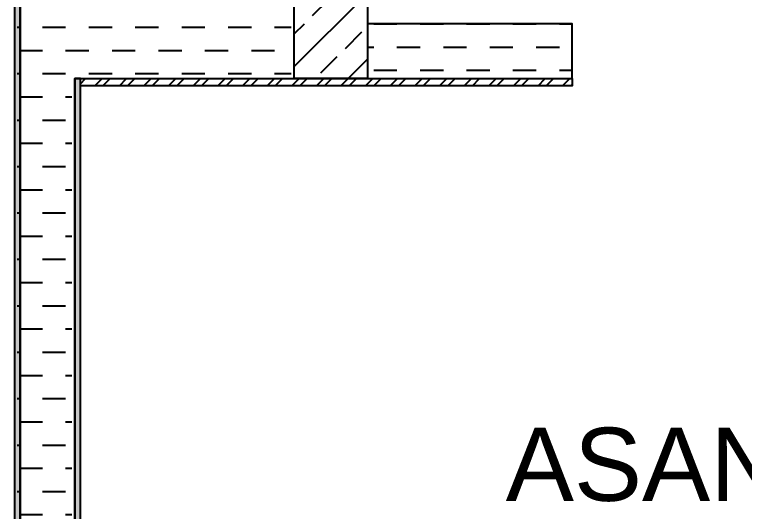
# Model space of a CAD drawing. Extents: x 58467 to 79089, y -33726 to -17391.
# Drawn here: x 70047 to 70246.6, y -19422.5 to -19286.6 of the extents above; entities that cross this region are included whole.
import ezdxf
from ezdxf.enums import TextEntityAlignment as Align

# ---------------------------------------------------------------- set-up
doc = ezdxf.new("R2010")
doc.units = 0
doc.header["$LTSCALE"] = 100
for name, color, linetype in [('BA_clad-stone', 21, 'Continuous'), ('BA_hatch', 137, 'Continuous'), ('BA_hatch_conc', 223, 'Continuous'), ('BA_mat_mortar', 145, 'Continuous'), ('BA_str_conc', 6, 'Continuous'), ('BA_text_room', 12, 'Continuous'), ('BA_wall', 4, 'Continuous')]:
    doc.layers.add(name, color=color, linetype=linetype)
doc.styles.add('text1', font='arial.ttf', dxfattribs={"height": 20})
doc.styles.add('text2', font='arial.ttf', dxfattribs={"width": 0.8})
pattern_1 = [(37.5, (26786.5138, 12448.2046), (-0.080001565, 2.44706619), [0, -1.9304, 0, -2.159, 0, -2.06375]), (7.5, (26786.5138, 12448.2046), (2.24761642, 3.5841255), [0, -1.0414, 0, -1.7399, 0, -0.66675]), (327.5, (26784.9517, 12448.2046), (3.95496185, 0.00718592), [0, -0.635, 0, -2.286, 0, -2.9845]), (317.5, (26784.9517, 12448.2046), (3.81778226, 1.11464662), [0, -0.3175, 0, -1.4986, 0, -1.7145])]

# ---------------------------------------------------------------- blocks, each defined once
blk = doc.blocks.new('6. KAT STR REV')
at = {"layer": 'BA_hatch_conc'}
h = blk.add_hatch(dxfattribs=at)
h.set_pattern_fill('ANSI33', color=256, scale=2, style=0)
h.set_pattern_definition([(45, (60, -334.002), (-8.980256, 8.980256), []), (45, (68.98, -334.002), (-8.980256, 8.980256), [6.35, -3.175])])
h.paths.add_polyline_path([(32896.9, -31498.23), (32916.9, -31498.23), (32916.9, -31752.27), (32896.9, -31752.27)])
at = {"layer": 'BA_str_conc'}
blk.add_lwpolyline([(32896.9, -31498.23), (32916.9, -31498.23), (32916.9, -31752.27), (32896.9, -31752.27)], close=True, dxfattribs=at)
blk = doc.blocks.new('A$C1E650C94')
at = {"layer": 'BA_wall'}
blk.add_lwpolyline([(20, 0), (76, 0), (76, 15), (20, 15)], dxfattribs=at)
blk = doc.blocks.new('*U42')
at = {"color": 7, "style": 'text2', "width": 0.8}
blk.add_attdef('10000', text='', height=20, dxfattribs=at).set_placement((0, -16.5), align=Align.MIDDLE)
at = {"color": 7, "style": 'text1'}
for tag, p in [('MAHAL', (0, -48.5)), ('M²', (0, -75.9))]:
    blk.add_attdef(tag, text='', height=20, dxfattribs=at).set_placement(p, align=Align.MIDDLE)

msp = doc.modelspace()

# ---------------------------------------------------------------- hatches: boundary and pattern name
at = {"layer": 'BA_hatch', "ltscale": 0.5}
h = msp.add_hatch(dxfattribs=at)
h.set_pattern_fill('DASH', color=256, scale=2, style=0)
h.set_pattern_definition([(0, (26785.6705, 12447.2774), (6.35, 6.35), [6.35, -6.35])])
h.paths.add_polyline_path([(70067.63, -19102.49), (70047.63, -19102.49), (70047.63, -19519.99), (70062.63, -19519.99), (70062.63, -19304.99), (70122.63, -19304.99), (70122.63, -19284.99), (70067.63, -19284.99)])
h.paths.add_polyline_path([(70075.13, -19070.96), (70075.13, -19050.96), (70047.63, -19050.96), (70047.63, -19074.99), (70067.63, -19074.99), (70067.63, -19070.96)])
h.paths.add_polyline_path([(70115.13, -19050.96), (70115.13, -19070.96), (70122.63, -19070.96), (70122.63, -19050.96)])
at = {"layer": 'BA_hatch'}
h = msp.add_hatch(dxfattribs=at)
h.set_pattern_fill('AR-SAND', color=256, scale=0.05, style=0)
h.set_pattern_definition(pattern_1)
h.paths.add_polyline_path([(70048.47, -19519.06), (70048.47, -19101.56), (70046.97, -19101.56), (70046.97, -19519.06)])
at = {"layer": 'BA_hatch', "ltscale": 0.5}
h = msp.add_hatch(dxfattribs=at)
h.set_pattern_fill('DASH', color=256, scale=2, style=0)
h.set_pattern_definition([(0, (37226.768, 12448.2046), (6.35, 6.35), [6.35, -6.35])])
h.paths.add_polyline_path([(70143.47, -19289.06), (70199.47, -19289.06), (70199.47, -19304.06), (70143.47, -19304.06)])
at = {"layer": 'BA_hatch'}
h = msp.add_hatch(dxfattribs=at)
h.set_pattern_fill('AR-SAND', color=256, scale=0.05, style=0)
h.set_pattern_definition(pattern_1)
h.paths.add_polyline_path([(70064.97, -19304.06), (70063.47, -19304.06), (70063.47, -19519.06), (70064.97, -19519.06), (70064.97, -19305.56)])
h = msp.add_hatch(dxfattribs=at)
h.set_pattern_fill('ANSI32', color=256, scale=0.5, style=0)
h.set_pattern_definition([(45, (47503.8224, 12448.2046), (-3.36759605, 3.36759605), []), (45, (47506.0675, 12448.2046), (-3.36759605, 3.36759605), [])])
h.paths.add_polyline_path([(70064.97, -19304.06), (70199.47, -19304.06), (70199.47, -19306.06), (70064.97, -19306.06)])

# ---------------------------------------------------------------- linework, layer by layer
at = {"layer": 'BA_clad-stone'}
msp.add_lwpolyline([(70064.97, -19304.06), (70199.47, -19304.06), (70199.47, -19306.06), (70064.97, -19306.06)], close=True, dxfattribs=at)
at = {"layer": 'BA_mat_mortar'}
for points in [[(70048.47, -19519.06), (70048.47, -19101.56), (70046.97, -19101.56), (70046.97, -19519.06), (70048.47, -19519.06)], [(70064.97, -19304.06), (70063.47, -19304.06), (70063.47, -19519.06), (70064.97, -19519.06), (70064.97, -19305.56), (70064.97, -19305.56), (70064.97, -19304.06)]]:
    msp.add_lwpolyline(points, dxfattribs=at)
at = {"layer": 'BA_wall'}
msp.add_line((70063.47, -19519.06), (70063.47, -19304.06), dxfattribs=at)
for points in [[(70048.47, -19101.56), (70048.47, -19519.06)], [(70063.47, -19304.06), (70123.47, -19304.06)]]:
    msp.add_lwpolyline(points, dxfattribs=at)

# ---------------------------------------------------------------- block references
msp.add_blockref('A$C1E650C94', (70123.47, -19304.06))
at = {"layer": 'BA_str_conc'}
msp.add_blockref('6. KAT STR REV', (37226.57, 12448.2), dxfattribs=at)
at = {"layer": 'BA_text_room', "color": 7}
ref = msp.add_blockref('*U42', (70292.29, -19359.07), dxfattribs=at)
ref.add_attrib('MAHAL', 'ASANSÖR HOLÜ', dxfattribs={"layer": '0', "color": 7, "height": 20, "style": 'text1'}).set_placement((70292.29, -19407.57), align=Align.MIDDLE)

doc.saveas('drawing.dxf')
